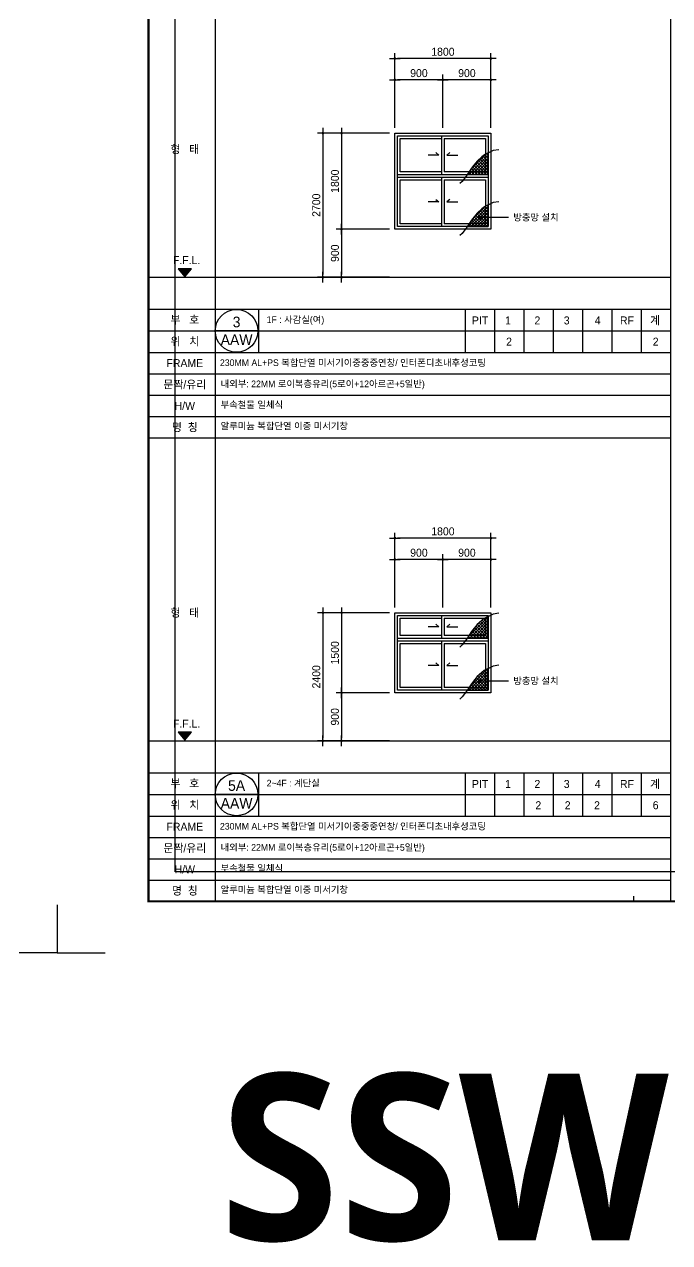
# Model space of a CAD drawing. Extents: x -25535497 to -25216507, y 8041684 to 8103002.
# Drawn here: x -25322207 to -25310104, y 8052436 to 8075269 of the extents above; entities that cross this region are included whole.
import ezdxf
from ezdxf.enums import TextEntityAlignment as Align

# ---------------------------------------------------------------- set-up
doc = ezdxf.new("R2010")
doc.units = 0
doc.header["$MEASUREMENT"] = 0
doc.linetypes.add('DASHDOT', pattern=[22, 20, -1, 0, -1])
doc.layers.get('Defpoints').update_dxf_attribs({"color": 45})
for name, color, linetype in [('0_form', 8, 'Continuous'), ('0_SYM', 7, 'Continuous'), ('DIM', 7, 'Continuous'), ('ELE_WID', 4, 'Continuous'), ('FIN', 6, 'Continuous'), ('HAT', 8, 'Continuous'), ('SHT', 7, 'Continuous'), ('SYM', 7, 'Continuous'), ('T-M', 7, 'Continuous'), ('text', 7, 'Continuous')]:
    doc.layers.add(name, color=color, linetype=linetype)
doc.styles.add('songdoh', font='')
doc.styles.get("Standard").update_dxf_attribs({"font": 'malgunbd.ttf'})
doc.styles.add('돋움', font='')
doc.styles.get('songdoh').set_extended_font_data('Dotum')
doc.styles.get('돋움').set_extended_font_data('Dotum')
doc.dimstyles.new('DONGWOO', dxfattribs={"dimscale": 300, "dimtxt": 3, "dimasz": 1, "dimexe": 2, "dimexo": 2, "dimgap": 1, "dimtad": 1, "dimdec": 0, "dimzin": 11, "dimdsep": 46, "dimtxsty": 'songdoh', "dimblk": 'DOT-6', "dimcen": 2, "dimdle": 2, "dimclrd": 256, "dimclre": 256, "dimclrt": 3, "dimadec": 0, "dimazin": 0, "dimtfac": 1, "dimtdec": 0, "dimtix": 1, "dimtmove": 2, "dimatfit": 3, "dimldrblk": 'DOT', "dimfxl": 2, "dimtolj": 1, "dimtzin": 11, "dimarcsym": 0})

# ---------------------------------------------------------------- blocks, each defined once
blk = doc.blocks.new('창호표')
at = {"layer": '0_form', "color": 3}
for p, q in [((0, 278), (8540, 278)), ((0, -6000), (8540, -6000)), ((0, -8410), (8540, -8410))]:
    blk.add_line(p, q, dxfattribs=at)
at = {"layer": '0_form', "color": 7}
for p, q in [((0, 278), (0, -8410)), ((8540, 278), (8540, -8410)), ((4690, -6000), (4690, -6810)), ((5240, -6000), (5240, -6810)), ((5790, -6000), (5790, -6810)), ((6340, -6000), (6340, -6810)), ((6890, -6000), (6890, -6810)), ((7440, -6000), (7440, -6810)), ((7990, -6000), (7990, -6810)), ((0, -6405), (8540, -6405)), ((0, -6810), (8540, -6810)), ((0, -7210), (8540, -7210)), ((0, -7610), (8540, -7610)), ((0, -8010), (8540, -8010))]:
    blk.add_line(p, q, dxfattribs=at)
at = {"layer": '0_form', "color": 1, "linetype": 'DASHDOT'}
blk.add_line((0, -5400), (8540, -5400), dxfattribs=at)
at = {"layer": '0_form'}
blk.add_line((810, -6000), (810, -6810), dxfattribs=at)
at = {"layer": '0_form', "color": 3, "style": '돋움'}
for s, p in [('PIT', (4967, -6284)), ('4', (7172, -6284)), ('RF', (7722, -6284))]:
    blk.add_text(s, height=150, dxfattribs=at).set_placement(p, align=Align.CENTER)
for s, p in [('1', (5437, -6284)), ('2', (5987, -6284)), ('3', (6537, -6284)), ('계', (8155, -6284))]:
    blk.add_text(s, height=150, dxfattribs=at).set_placement(p)
blk = doc.blocks.new('DOOR')
at = {"color": 0}
blk.add_line((-44282, 44513), (-45482, 44513), dxfattribs=at)
at = {"color": 0, "linetype": 'Continuous'}
blk.add_circle((-44882, 44513), 600, dxfattribs=at)
at = {"layer": 'Defpoints', "style": '돋움', "width": 0.8}
blk.add_attdef('크기', text='', height=169, dxfattribs=at).set_placement((-44882, 44513), align=Align.MIDDLE_CENTER)
at = {"layer": 'SYM', "color": 3, "style": 'songdoh'}
for tag, p in [('번호', (-44882, 44763)), ('종류', (-44882, 44263))]:
    blk.add_attdef(tag, text='', height=300, dxfattribs=at).set_placement(p, align=Align.MIDDLE_CENTER)
blk = doc.blocks.new('_Dot')
at = {"color": 0, "linetype": 'ByBlock', "lineweight": -2}
blk.add_line((-0.5, 0), (-1, 0), dxfattribs=at)
at = {"color": 0, "linetype": 'ByBlock', "const_width": 0.5}
blk.add_lwpolyline([(-0.25, 0, 1), (0.25, 0, 1)], format="xyb", close=True, dxfattribs=at)
blk = doc.blocks.new('DOT-6')
at = {"layer": 'DIM', "color": 7, "ltscale": 0.5}
blk.add_line((2, 0), (-2, 0), dxfattribs=at)
at = {"layer": 'DIM', "color": 7, "ltscale": 0.5, "xscale": 0.9680000000043946, "yscale": 0.9680000000043946, "zscale": 0.9680000000043946}
blk.add_blockref('_Dot', (0, 0), dxfattribs=at)
blk = doc.blocks.new('*D79')
at = {"layer": 'Defpoints', "color": 0, "linetype": 'Continuous'}
for p in [(-25315256, 8074230), (-25315256, 8073230), (-25314356, 8073230)]:
    blk.add_point(p, dxfattribs=at)
at = {"layer": 'DIM', "linetype": 'Continuous', "lineweight": -2}
for p, q in [((-25315256, 8073330), (-25315256, 8074330)), ((-25314406, 8074230), (-25315206, 8074230)), ((-25314356, 8073330), (-25314356, 8074330))]:
    blk.add_line(p, q, dxfattribs=at)
at = {"layer": 'DIM', "linetype": 'Continuous', "lineweight": -2, "xscale": 50, "yscale": 50, "zscale": 50, "rotation": 180}
blk.add_blockref('DOT-6', (-25315256, 8074230), dxfattribs=at)
at = {"layer": 'DIM', "linetype": 'Continuous', "lineweight": -2, "xscale": 50, "yscale": 50, "zscale": 50}
blk.add_blockref('DOT-6', (-25314356, 8074230), dxfattribs=at)
at = {"layer": 'DIM', "color": 3, "linetype": 'Continuous', "insert": (-25314806, 8074355), "char_height": 150, "attachment_point": 5, "style": 'songdoh'}
blk.add_mtext('\\A1;900', dxfattribs=at)
blk = doc.blocks.new('*D80')
at = {"layer": 'Defpoints', "color": 0, "linetype": 'Continuous'}
for p in [(-25314356, 8074230), (-25314356, 8073230), (-25313456, 8073230)]:
    blk.add_point(p, dxfattribs=at)
at = {"layer": 'DIM', "linetype": 'Continuous', "lineweight": -2}
for p, q in [((-25314356, 8073330), (-25314356, 8074330)), ((-25313506, 8074230), (-25314306, 8074230)), ((-25313456, 8073330), (-25313456, 8074330))]:
    blk.add_line(p, q, dxfattribs=at)
at = {"layer": 'DIM', "linetype": 'Continuous', "lineweight": -2, "xscale": 50, "yscale": 50, "zscale": 50, "rotation": 180}
blk.add_blockref('DOT-6', (-25314356, 8074230), dxfattribs=at)
at = {"layer": 'DIM', "linetype": 'Continuous', "lineweight": -2, "xscale": 50, "yscale": 50, "zscale": 50}
blk.add_blockref('DOT-6', (-25313456, 8074230), dxfattribs=at)
at = {"layer": 'DIM', "color": 3, "linetype": 'Continuous', "insert": (-25313906, 8074355), "char_height": 150, "attachment_point": 5, "style": 'songdoh'}
blk.add_mtext('\\A1;900', dxfattribs=at)
blk = doc.blocks.new('*D81')
at = {"layer": 'Defpoints', "color": 0, "linetype": 'Continuous'}
for p in [(-25315256, 8074630), (-25315256, 8073230), (-25313456, 8073230)]:
    blk.add_point(p, dxfattribs=at)
at = {"layer": 'DIM', "linetype": 'Continuous', "lineweight": -2}
for p, q in [((-25315256, 8073330), (-25315256, 8074730)), ((-25313506, 8074630), (-25315206, 8074630)), ((-25313456, 8073330), (-25313456, 8074730))]:
    blk.add_line(p, q, dxfattribs=at)
at = {"layer": 'DIM', "linetype": 'Continuous', "lineweight": -2, "xscale": 50, "yscale": 50, "zscale": 50, "rotation": 180}
blk.add_blockref('DOT-6', (-25315256, 8074630), dxfattribs=at)
at = {"layer": 'DIM', "linetype": 'Continuous', "lineweight": -2, "xscale": 50, "yscale": 50, "zscale": 50}
blk.add_blockref('DOT-6', (-25313456, 8074630), dxfattribs=at)
at = {"layer": 'DIM', "color": 3, "linetype": 'Continuous', "insert": (-25314356, 8074755), "char_height": 150, "attachment_point": 5, "style": 'songdoh'}
blk.add_mtext('\\A1;1800', dxfattribs=at)
blk = doc.blocks.new('KMS_SHEET$0$김천 도면폼(XR)')
at = {"color": 55}
blk.add_line((22686, 3218), (22686, 3380), dxfattribs=at)
at = {"color": 2, "const_width": 79.9}
blk.add_lwpolyline([(83232, 3182), (4501, 3182), (4501, 58666), (83232, 58666)], close=True, dxfattribs=at)
at = {"layer": 'Defpoints', "ltscale": 2}
blk.add_lwpolyline([(5500, 57780), (74243, 57780), (74243, 4293), (5500, 4293)], close=True, dxfattribs=at)
at = {"layer": 'Defpoints'}
for points in [[(1080, 3058), (1080, 1260), (2878, 1260)], [(85080, 3058), (85080, 1260), (83282, 1260)]]:
    blk.add_lwpolyline(points, dxfattribs=at)
blk = doc.blocks.new('KMS_SHEET', base_point=(2746843.44, 1131951.81))
at = {"xscale": 0.0100119047570738, "yscale": 0.0100119047570738, "zscale": 0.0100119047570738}
blk.add_blockref('KMS_SHEET$0$김천 도면폼(XR)', (2746832.63, 1131939.2), dxfattribs=at)
blk = doc.blocks.new('창호부호')
at = {"layer": '0_form', "color": 3}
for p, q in [((0, 278), (1252, 278)), ((0, 278), (0, -8410)), ((0, -8410), (1252, -8410))]:
    blk.add_line(p, q, dxfattribs=at)
at = {"layer": '0_form', "color": 7}
for p, q in [((1252, 278), (1252, -8410)), ((0, -6000), (1252, -6000)), ((0, -6405), (1252, -6405)), ((0, -6810), (1252, -6810)), ((0, -7210), (1252, -7210)), ((0, -7610), (1252, -7610)), ((0, -8010), (1252, -8010))]:
    blk.add_line(p, q, dxfattribs=at)
at = {"layer": '0_form', "color": 1, "linetype": 'DASHDOT'}
blk.add_line((0, -5400), (1252, -5400), dxfattribs=at)
at = {"layer": '0_form', "color": 2}
blk.add_lwpolyline([(682, -5390), (807, -5240), (557, -5240)], close=True, dxfattribs=at)
blk.add_solid([(682, -5390), (557, -5240), (807, -5240)], dxfattribs=at)
at = {"layer": '0_form', "color": 2, "style": '돋움'}
for s, p in [('형   태', (682, -3000)), ('F.F.L.', (716, -5079)), ('부   호', (682, -6197)), ('위   치', (682, -6602)), ('FRAME', (682, -7010)), ('문짝/유리', (682, -7410)), ('H/W', (682, -7810)), ('명  칭', (682, -8210))]:
    blk.add_text(s, height=150, dxfattribs=at).set_placement(p, align=Align.MIDDLE_CENTER)
blk = doc.blocks.new('*D134')
at = {"layer": 'Defpoints', "color": 0, "linetype": 'Continuous'}
for p in [(-25315256, 8073230), (-25316606, 8070530), (-25315256, 8070530)]:
    blk.add_point(p, dxfattribs=at)
at = {"layer": 'DIM', "linetype": 'Continuous', "lineweight": -2}
for p, q in [((-25315356, 8073230), (-25316706, 8073230)), ((-25316606, 8073180), (-25316606, 8070580)), ((-25315356, 8070530), (-25316706, 8070530))]:
    blk.add_line(p, q, dxfattribs=at)
at = {"layer": 'DIM', "linetype": 'Continuous', "lineweight": -2, "xscale": 50, "yscale": 50, "zscale": 50}
for p, rotation in [((-25316606, 8073230), 90), ((-25316606, 8070530), 270)]:
    blk.add_blockref('DOT-6', p, dxfattribs=dict(at, rotation=rotation))
at = {"layer": 'DIM', "color": 3, "linetype": 'Continuous', "insert": (-25316731, 8071880), "char_height": 150, "attachment_point": 5, "rotation": 90, "style": 'songdoh'}
blk.add_mtext('\\A1;2700', dxfattribs=at)
blk = doc.blocks.new('*D135')
at = {"layer": 'Defpoints', "color": 0, "linetype": 'Continuous'}
for p in [(-25315256, 8073230), (-25316256, 8071430), (-25315256, 8071430)]:
    blk.add_point(p, dxfattribs=at)
at = {"layer": 'DIM', "linetype": 'Continuous', "lineweight": -2}
for p, q in [((-25315356, 8073230), (-25316356, 8073230)), ((-25316256, 8073180), (-25316256, 8071480)), ((-25315356, 8071430), (-25316356, 8071430))]:
    blk.add_line(p, q, dxfattribs=at)
at = {"layer": 'DIM', "linetype": 'Continuous', "lineweight": -2, "xscale": 50, "yscale": 50, "zscale": 50}
for p, rotation in [((-25316256, 8073230), 90), ((-25316256, 8071430), 270)]:
    blk.add_blockref('DOT-6', p, dxfattribs=dict(at, rotation=rotation))
at = {"layer": 'DIM', "color": 3, "linetype": 'Continuous', "insert": (-25316381, 8072330), "char_height": 150, "attachment_point": 5, "rotation": 90, "style": 'songdoh'}
blk.add_mtext('\\A1;1800', dxfattribs=at)
blk = doc.blocks.new('*D136')
at = {"layer": 'Defpoints', "color": 0, "linetype": 'Continuous'}
for p in [(-25315256, 8071430), (-25316256, 8070530), (-25315256, 8070530)]:
    blk.add_point(p, dxfattribs=at)
at = {"layer": 'DIM', "linetype": 'Continuous', "lineweight": -2}
for p, q in [((-25315356, 8071430), (-25316356, 8071430)), ((-25316256, 8071380), (-25316256, 8070580)), ((-25315356, 8070530), (-25316356, 8070530))]:
    blk.add_line(p, q, dxfattribs=at)
at = {"layer": 'DIM', "linetype": 'Continuous', "lineweight": -2, "xscale": 50, "yscale": 50, "zscale": 50}
for p, rotation in [((-25316256, 8071430), 90), ((-25316256, 8070530), 270)]:
    blk.add_blockref('DOT-6', p, dxfattribs=dict(at, rotation=rotation))
at = {"layer": 'DIM', "color": 3, "linetype": 'Continuous', "insert": (-25316381, 8070980), "char_height": 150, "attachment_point": 5, "rotation": 90, "style": 'songdoh'}
blk.add_mtext('\\A1;900', dxfattribs=at)
blk = doc.blocks.new('HHH')
at = {"layer": 'FIN', "ltscale": 4}
h = blk.add_hatch(dxfattribs=at)
h.set_pattern_fill('_USER', color=5, scale=40, angle=45, double=1, pattern_type=0)
h.set_pattern_definition([(45, (65.854, -24064.096), (-28.28427125, 28.28427125), []), (135, (65.854, -24064.096), (-28.28427125, -28.28427125), [])])
h.paths.add_polyline_path([(-25332061, 8086958), (-25332147, 8086881), (-25332234, 8086770), (-25332304, 8086669), (-25332316, 8086651), (-25332332, 8086628), (-25331940, 8086628), (-25331940, 8087034), (-25332017, 8086997), (-25332027, 8086988)])
blk.add_lwpolyline([(-25331740, 8087094), (-25331849, 8087078), (-25332017, 8086997), (-25332147, 8086881), (-25332251, 8086749), (-25332340, 8086616), (-25332426, 8086501), (-25332475, 8086459)], dxfattribs=at)
at = {"layer": 'FIN', "color": 5, "ltscale": 4}
blk.add_lwpolyline([(-25332061, 8086958), (-25332147, 8086881), (-25332234, 8086770), (-25332304, 8086669), (-25332316, 8086651), (-25332332, 8086628), (-25331940, 8086628), (-25331940, 8087034), (-25332017, 8086997), (-25332027, 8086988)], close=True, dxfattribs=at)
blk = doc.blocks.new('*D285')
at = {"layer": 'Defpoints', "color": 0, "linetype": 'Continuous'}
for p in [(-25315256, 8065241), (-25315256, 8064241), (-25314356, 8064241)]:
    blk.add_point(p, dxfattribs=at)
at = {"layer": 'DIM', "linetype": 'Continuous', "lineweight": -2}
for p, q in [((-25315256, 8064341), (-25315256, 8065341)), ((-25314406, 8065241), (-25315206, 8065241)), ((-25314356, 8064341), (-25314356, 8065341))]:
    blk.add_line(p, q, dxfattribs=at)
at = {"layer": 'DIM', "linetype": 'Continuous', "lineweight": -2, "xscale": 50, "yscale": 50, "zscale": 50, "rotation": 180}
blk.add_blockref('DOT-6', (-25315256, 8065241), dxfattribs=at)
at = {"layer": 'DIM', "linetype": 'Continuous', "lineweight": -2, "xscale": 50, "yscale": 50, "zscale": 50}
blk.add_blockref('DOT-6', (-25314356, 8065241), dxfattribs=at)
at = {"layer": 'DIM', "color": 3, "linetype": 'Continuous', "insert": (-25314806, 8065366), "char_height": 150, "attachment_point": 5, "style": 'songdoh'}
blk.add_mtext('\\A1;900', dxfattribs=at)
blk = doc.blocks.new('*D286')
at = {"layer": 'Defpoints', "color": 0, "linetype": 'Continuous'}
for p in [(-25314356, 8065241), (-25314356, 8064241), (-25313456, 8064241)]:
    blk.add_point(p, dxfattribs=at)
at = {"layer": 'DIM', "linetype": 'Continuous', "lineweight": -2}
for p, q in [((-25314356, 8064341), (-25314356, 8065341)), ((-25313506, 8065241), (-25314306, 8065241)), ((-25313456, 8064341), (-25313456, 8065341))]:
    blk.add_line(p, q, dxfattribs=at)
at = {"layer": 'DIM', "linetype": 'Continuous', "lineweight": -2, "xscale": 50, "yscale": 50, "zscale": 50, "rotation": 180}
blk.add_blockref('DOT-6', (-25314356, 8065241), dxfattribs=at)
at = {"layer": 'DIM', "linetype": 'Continuous', "lineweight": -2, "xscale": 50, "yscale": 50, "zscale": 50}
blk.add_blockref('DOT-6', (-25313456, 8065241), dxfattribs=at)
at = {"layer": 'DIM', "color": 3, "linetype": 'Continuous', "insert": (-25313906, 8065366), "char_height": 150, "attachment_point": 5, "style": 'songdoh'}
blk.add_mtext('\\A1;900', dxfattribs=at)
blk = doc.blocks.new('*D287')
at = {"layer": 'Defpoints', "color": 0, "linetype": 'Continuous'}
for p in [(-25315256, 8065641), (-25315256, 8064241), (-25313456, 8064241)]:
    blk.add_point(p, dxfattribs=at)
at = {"layer": 'DIM', "linetype": 'Continuous', "lineweight": -2}
for p, q in [((-25315256, 8064341), (-25315256, 8065741)), ((-25313456, 8064341), (-25313456, 8065741)), ((-25313506, 8065641), (-25315206, 8065641))]:
    blk.add_line(p, q, dxfattribs=at)
at = {"layer": 'DIM', "linetype": 'Continuous', "lineweight": -2, "xscale": 50, "yscale": 50, "zscale": 50, "rotation": 180}
blk.add_blockref('DOT-6', (-25315256, 8065641), dxfattribs=at)
at = {"layer": 'DIM', "linetype": 'Continuous', "lineweight": -2, "xscale": 50, "yscale": 50, "zscale": 50}
blk.add_blockref('DOT-6', (-25313456, 8065641), dxfattribs=at)
at = {"layer": 'DIM', "color": 3, "linetype": 'Continuous', "insert": (-25314356, 8065766), "char_height": 150, "attachment_point": 5, "style": 'songdoh'}
blk.add_mtext('\\A1;1800', dxfattribs=at)
blk = doc.blocks.new('*D288')
at = {"layer": 'Defpoints', "color": 0, "linetype": 'Continuous'}
for p in [(-25315256, 8064241), (-25316606, 8061841), (-25315256, 8061841)]:
    blk.add_point(p, dxfattribs=at)
at = {"layer": 'DIM', "linetype": 'Continuous', "lineweight": -2}
for p, q in [((-25315356, 8064241), (-25316706, 8064241)), ((-25316606, 8064191), (-25316606, 8061891)), ((-25315356, 8061841), (-25316706, 8061841))]:
    blk.add_line(p, q, dxfattribs=at)
at = {"layer": 'DIM', "linetype": 'Continuous', "lineweight": -2, "xscale": 50, "yscale": 50, "zscale": 50}
for p, rotation in [((-25316606, 8064241), 90), ((-25316606, 8061841), 270)]:
    blk.add_blockref('DOT-6', p, dxfattribs=dict(at, rotation=rotation))
at = {"layer": 'DIM', "color": 3, "linetype": 'Continuous', "insert": (-25316731, 8063041), "char_height": 150, "attachment_point": 5, "rotation": 90, "style": 'songdoh'}
blk.add_mtext('\\A1;2400', dxfattribs=at)
blk = doc.blocks.new('*D289')
at = {"layer": 'Defpoints', "color": 0, "linetype": 'Continuous'}
for p in [(-25315256, 8064241), (-25316256, 8062741), (-25315256, 8062741)]:
    blk.add_point(p, dxfattribs=at)
at = {"layer": 'DIM', "linetype": 'Continuous', "lineweight": -2}
for p, q in [((-25315356, 8064241), (-25316356, 8064241)), ((-25316256, 8064191), (-25316256, 8062791)), ((-25315356, 8062741), (-25316356, 8062741))]:
    blk.add_line(p, q, dxfattribs=at)
at = {"layer": 'DIM', "linetype": 'Continuous', "lineweight": -2, "xscale": 50, "yscale": 50, "zscale": 50}
for p, rotation in [((-25316256, 8064241), 90), ((-25316256, 8062741), 270)]:
    blk.add_blockref('DOT-6', p, dxfattribs=dict(at, rotation=rotation))
at = {"layer": 'DIM', "color": 3, "linetype": 'Continuous', "insert": (-25316381, 8063491), "char_height": 150, "attachment_point": 5, "rotation": 90, "style": 'songdoh'}
blk.add_mtext('\\A1;1500', dxfattribs=at)
blk = doc.blocks.new('*D290')
at = {"layer": 'Defpoints', "color": 0, "linetype": 'Continuous'}
for p in [(-25315256, 8062741), (-25316256, 8061841), (-25315256, 8061841)]:
    blk.add_point(p, dxfattribs=at)
at = {"layer": 'DIM', "linetype": 'Continuous', "lineweight": -2}
for p, q in [((-25315356, 8062741), (-25316356, 8062741)), ((-25316256, 8062691), (-25316256, 8061891)), ((-25315356, 8061841), (-25316356, 8061841))]:
    blk.add_line(p, q, dxfattribs=at)
at = {"layer": 'DIM', "linetype": 'Continuous', "lineweight": -2, "xscale": 50, "yscale": 50, "zscale": 50}
for p, rotation in [((-25316256, 8062741), 90), ((-25316256, 8061841), 270)]:
    blk.add_blockref('DOT-6', p, dxfattribs=dict(at, rotation=rotation))
at = {"layer": 'DIM', "color": 3, "linetype": 'Continuous', "insert": (-25316381, 8062291), "char_height": 150, "attachment_point": 5, "rotation": 90, "style": 'songdoh'}
blk.add_mtext('\\A1;900', dxfattribs=at)

msp = doc.modelspace()

# ---------------------------------------------------------------- linework, layer by layer
at = {"ltscale": 4}
for points in [[(-25315256.2, 8073229.6), (-25313456.2, 8073229.6), (-25313456.2, 8071429.6), (-25315256.2, 8071429.6)], [(-25315256.2, 8064241.5), (-25313456.2, 8064241.5), (-25313456.2, 8062741.5), (-25315256.2, 8062741.5)]]:
    msp.add_lwpolyline(points, close=True, dxfattribs=at)
for points in [[(-25314488.2, 8072865.1), (-25314431.2, 8072817.1), (-25314633.2, 8072817.1)], [(-25314224.2, 8072865.1), (-25314281.2, 8072817.1), (-25314079.2, 8072817.1)], [(-25314488.2, 8071990.1), (-25314431.2, 8071942.1), (-25314633.2, 8071942.1)], [(-25314224.2, 8071990.1), (-25314281.2, 8071942.1), (-25314079.2, 8071942.1)], [(-25314488.2, 8064027), (-25314431.2, 8063979), (-25314633.2, 8063979)], [(-25314224.2, 8064027), (-25314281.2, 8063979), (-25314079.2, 8063979)], [(-25314488.2, 8063302), (-25314431.2, 8063254), (-25314633.2, 8063254)], [(-25314224.2, 8063302), (-25314281.2, 8063254), (-25314079.2, 8063254)]]:
    msp.add_lwpolyline(points)
at = {"layer": 'ELE_WID'}
for p, q in [((-25314381.2, 8073179.6), (-25314381.2, 8072454.6)), ((-25314331.2, 8073129.6), (-25314331.2, 8072504.6)), ((-25315206.2, 8072454.6), (-25313506.2, 8072454.6)), ((-25315206.2, 8072404.6), (-25313506.2, 8072404.6)), ((-25314381.2, 8072404.6), (-25314381.2, 8071479.6)), ((-25314331.2, 8072354.6), (-25314331.2, 8071529.6)), ((-25314381.2, 8064191.5), (-25314381.2, 8063766.5)), ((-25314331.2, 8064141.5), (-25314331.2, 8063816.5)), ((-25315206.2, 8063766.5), (-25313506.2, 8063766.5)), ((-25315206.2, 8063716.5), (-25313506.2, 8063716.5)), ((-25314381.2, 8063716.5), (-25314381.2, 8062791.5)), ((-25314331.2, 8063666.5), (-25314331.2, 8062841.5))]:
    msp.add_line(p, q, dxfattribs=at)
for points in [[(-25315256.2, 8073229.6), (-25313456.2, 8073229.6), (-25313456.2, 8071429.6), (-25315256.2, 8071429.6)], [(-25315206.2, 8073179.6), (-25313506.2, 8073179.6), (-25313506.2, 8071479.6), (-25315206.2, 8071479.6)], [(-25315256.2, 8064241.5), (-25313456.2, 8064241.5), (-25313456.2, 8062741.5), (-25315256.2, 8062741.5)], [(-25315206.2, 8064191.5), (-25313506.2, 8064191.5), (-25313506.2, 8062791.5), (-25315206.2, 8062791.5)]]:
    msp.add_lwpolyline(points, close=True, dxfattribs=at)
for points in [[(-25314381.2, 8072504.6), (-25315156.2, 8072504.6), (-25315156.2, 8073129.6), (-25314381.2, 8073129.6)], [(-25314331.2, 8073129.6), (-25313556.2, 8073129.6), (-25313556.2, 8072504.6), (-25314331.2, 8072504.6)], [(-25314381.2, 8071529.6), (-25315156.2, 8071529.6), (-25315156.2, 8072354.6), (-25314381.2, 8072354.6)], [(-25314331.2, 8072354.6), (-25313556.2, 8072354.6), (-25313556.2, 8071529.6), (-25314331.2, 8071529.6)], [(-25314381.2, 8063816.5), (-25315156.2, 8063816.5), (-25315156.2, 8064141.5), (-25314381.2, 8064141.5)], [(-25314331.2, 8064141.5), (-25313556.2, 8064141.5), (-25313556.2, 8063816.5), (-25314331.2, 8063816.5)], [(-25314381.2, 8062841.5), (-25315156.2, 8062841.5), (-25315156.2, 8063666.5), (-25314381.2, 8063666.5)], [(-25314331.2, 8063666.5), (-25313556.2, 8063666.5), (-25313556.2, 8062841.5), (-25314331.2, 8062841.5)]]:
    msp.add_lwpolyline(points, dxfattribs=at)
at = {"layer": 'SHT'}
for p, q in [((-25313127.1, 8071648.3), (-25313644.5, 8071648.3)), ((-25313127.1, 8062960.2), (-25313644.5, 8062960.2))]:
    msp.add_line(p, q, dxfattribs=at)
at = {"layer": 'SHT', "const_width": 37.5}
for points in [[(-25313682, 8071648.3, 1), (-25313644.5, 8071648.3, 1)], [(-25313682, 8062960.2, 1), (-25313644.5, 8062960.2, 1)]]:
    msp.add_lwpolyline(points, format="xyb", close=True, dxfattribs=at)

# ---------------------------------------------------------------- block references
at = {"layer": '0_form', "color": 7}
for name, p in [('창호부호', (-25319878.7, 8075929.6)), ('창호표', (-25318626.2, 8075929.6)), ('창호부호', (-25319878.7, 8067241.5)), ('창호표', (-25318626.2, 8067241.5))]:
    msp.add_blockref(name, p, dxfattribs=at)
at = {"layer": '0_SYM', "xscale": 0.6666666666666666, "yscale": 0.6666666666666666, "zscale": 0.6666666666666666}
for p, values in [((-25288304.6, 8039849.6), {'종류': 'AAW', '번호': '3'}), ((-25288304.6, 8031161.5), {'종류': 'AAW', '번호': '5A'})]:
    msp.add_blockref('DOOR', p, dxfattribs=at).add_auto_attribs(values)
at = {"layer": 'FIN', "color": 5, "ltscale": 4, "xscale": 50, "yscale": 50, "zscale": 50}
for p in [(-25363641.2, 8057869), (-25321591.2, 8057869)]:
    msp.add_blockref('KMS_SHEET', p, dxfattribs=at)
at = {"layer": 'HAT'}
for p in [(18433.9, -14173.7), (18433.9, -15148.7), (18433.9, -22861.8), (18433.9, -23836.8)]:
    msp.add_blockref('HHH', p, dxfattribs=at)

# ---------------------------------------------------------------- texts
at = {"layer": '0_form', "color": 3, "style": '돋움'}
for s, p in [('2', (-25313116.2, 8069322.1)), ('2', (-25310366.2, 8069322.1)), ('2', (-25312566.2, 8060634)), ('2', (-25312016.2, 8060634)), ('2', (-25311466.2, 8060634)), ('6', (-25310366.2, 8060634))]:
    msp.add_text(s, height=150, dxfattribs=at).set_placement(p, align=Align.MIDDLE_CENTER)
at = {"layer": 'T-M'}
msp.add_text('SSW', height=3125, dxfattribs=at).set_placement((-25318542.8, 8052479.9))
at = {"layer": 'text', "style": '돋움'}
for p in [(-25312611.5, 8071653.5), (-25312611.5, 8062965.4)]:
    msp.add_text('방충망 설치', height=125, dxfattribs=at).set_placement(p, align=Align.MIDDLE_CENTER)
for s, p in [('1F : 사감실(여)', (-25317662.2, 8069735.9)), ('내외부: 22MM 로이복층유리(5로이+12아르곤+5일반)', (-25318526.2, 8068531.4)), ('부속철물 일체식', (-25318526.2, 8068141.4)), ('알루미늄 복합단열 이중 미서기창', (-25318526.2, 8067741.4)), ('2~4F : 계단실', (-25317662.2, 8061047.8)), ('내외부: 22MM 로이복층유리(5로이+12아르곤+5일반)', (-25318526.2, 8059843.3)), ('부속철물 일체식', (-25318526.2, 8059453.3)), ('알루미늄 복합단열 이중 미서기창', (-25318526.2, 8059053.3))]:
    msp.add_text(s, height=125, dxfattribs=at).set_placement(p, align=Align.MIDDLE_LEFT)
for p in [(-25318538.2, 8068865.6), (-25318538.2, 8060177.5)]:
    msp.add_text('230MM AL+PS 복합단열 미서기이중중중연창/ 인터폰디초내후성코팅', height=125, dxfattribs=at).set_placement(p)

# ---------------------------------------------------------------- dimensions: what is measured, and where the dimension line sits
at = {"layer": 'DIM', "linetype": 'Continuous'}
for base, p1, p2, angle, picture, middle in [((-25315256.2, 8074629.5), (-25313456.2, 8073229.6), (-25315256.2, 8073229.5), 180, '*D81', (-25314356.2, 8074754.6)), ((-25315256.2, 8074229.5), (-25314356.2, 8073229.5), (-25315256.2, 8073229.5), 180, '*D79', (-25314806.2, 8074354.6)), ((-25314356.2, 8074229.5), (-25313456.2, 8073229.6), (-25314356.2, 8073229.5), 180, '*D80', (-25313906.2, 8074354.6)), ((-25316606.2, 8070529.6), (-25315256.2, 8073229.6), (-25315256.2, 8070529.6), 270, '*D134', (-25316731.3, 8071879.6)), ((-25316256.2, 8071429.6), (-25315256.2, 8073229.6), (-25315256.2, 8071429.6), 270, '*D135', (-25316381.3, 8072329.6)), ((-25316256.2, 8070529.6), (-25315256.2, 8071429.6), (-25315256.2, 8070529.6), 270, '*D136', (-25316381.3, 8070979.6)), ((-25315256.2, 8065641.4), (-25313456.2, 8064241.5), (-25315256.2, 8064241.4), 180, '*D287', (-25314356.2, 8065766.5)), ((-25315256.2, 8065241.4), (-25314356.2, 8064241.4), (-25315256.2, 8064241.4), 180, '*D285', (-25314806.2, 8065366.5)), ((-25314356.2, 8065241.4), (-25313456.2, 8064241.5), (-25314356.2, 8064241.4), 180, '*D286', (-25313906.2, 8065366.5)), ((-25316606.2, 8061841.5), (-25315256.2, 8064241.5), (-25315256.2, 8061841.5), 270, '*D288', (-25316731.3, 8063041.5)), ((-25316256.2, 8062741.5), (-25315256.2, 8064241.5), (-25315256.2, 8062741.5), 270, '*D289', (-25316381.3, 8063491.5)), ((-25316256.2, 8061841.5), (-25315256.2, 8062741.5), (-25315256.2, 8061841.5), 270, '*D290', (-25316381.3, 8062291.5))]:
    dim = msp.add_linear_dim(base=base, p1=p1, p2=p2, angle=angle, dimstyle='DONGWOO', override={"dimscale": 50}, dxfattribs=at)
    dim.commit()
    dim.dimension.update_dxf_attribs({"geometry": picture, "text_midpoint": middle})

doc.saveas('drawing.dxf')
